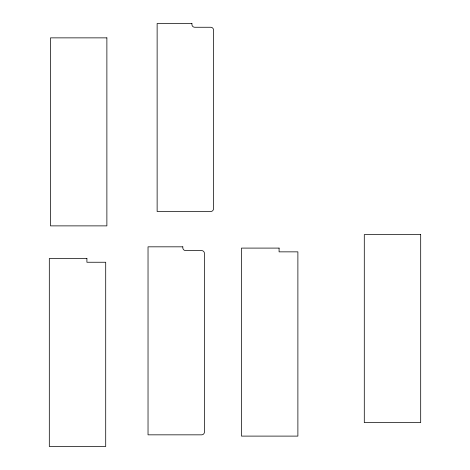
<?xml version="1.0" encoding="UTF-8"?>
<svg xmlns="http://www.w3.org/2000/svg" width="470" height="470" viewBox="0 0 470 470"><rect width="100%" height="100%" fill="white"/><g stroke="black" fill="none" stroke-linecap="round" stroke-linejoin="round"><path stroke-width="0.7" d="M191.919 23.5L157.133 23.5L157.133 211.512L210.719 211.512A2.82 2.82 0 0 0 213.539 208.692L213.539 30.08A2.82 2.82 0 0 0 210.719 27.26L194.739 27.26A2.82 2.82 0 0 1 191.919 24.44L191.919 23.5M106.878 37.864L50.478 37.864L50.478 225.876L106.878 225.876L106.878 37.864M420.691 234.606L364.291 234.606L364.291 422.618L420.691 422.618L420.691 234.606M182.818 246.826L148.032 246.826L148.032 434.838L201.618 434.838A2.82 2.82 0 0 0 204.438 432.018L204.438 253.406A2.82 2.82 0 0 0 201.618 250.586L185.638 250.586A2.82 2.82 0 0 1 182.818 247.766L182.818 246.826M279.086 248.095L241.486 248.095L241.486 436.107L297.886 436.107L297.886 251.855L279.086 251.855L279.086 248.095M86.909 258.488L49.309 258.488L49.309 446.5L105.709 446.5L105.709 262.248L86.909 262.248L86.909 258.488"/></g></svg>
